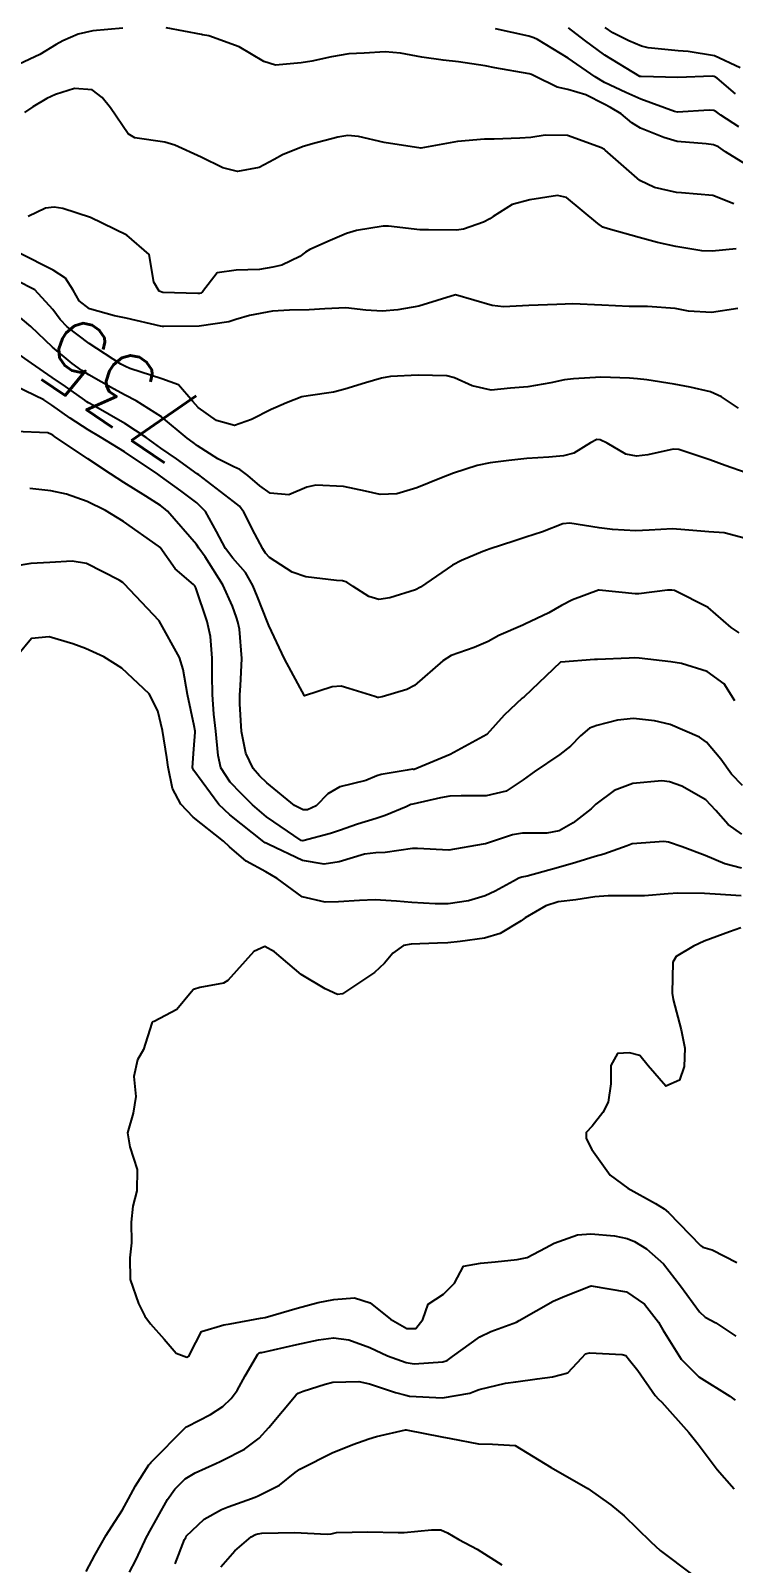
# Model space of a CAD drawing. Header units: metres. Extents: x 298520 to 308411, y 7433745 to 7450750.
# Drawn here: x 303362.1 to 303400.5, y 7440379.2 to 7440462.9 of the extents above; entities that cross this region are included whole.
import ezdxf
from ezdxf.enums import TextEntityAlignment as Align

# ---------------------------------------------------------------- set-up
doc = ezdxf.new("R2010")
doc.units = ezdxf.units.M
doc.header["$LTSCALE"] = 10
for name, color, linetype in [('Cotas', 45, 'Continuous'), ('Curvas de Nivel 1m', 11, 'Continuous'), ('Curvas de Nivel 5m', 15, 'Continuous')]:
    doc.layers.add(name, color=color, linetype=linetype)
doc.styles.add('Style-STANDARD', font='STANDARD.shx')

msp = doc.modelspace()

# ---------------------------------------------------------------- linework, layer by layer
at = {"layer": 'Curvas de Nivel 1m', "flags": 128}
for points, elevation in [([(303400.789, 7440457.652), (303399.818, 7440458.304), (303399.59, 7440458.463), (303399.435, 7440458.545), (303399.174, 7440458.575), (303397.434, 7440458.465), (303397.272, 7440458.494), (303395.441, 7440459.176), (303394.616, 7440459.534), (303393.45, 7440460.089), (303392.946, 7440460.385), (303391.468, 7440461.409), (303389.793, 7440462.425), (303389.584, 7440462.528), (303389.484, 7440462.561), (303389.309, 7440462.608), (303387.489, 7440463.011)], 741), ([(303400.616, 7440459.463), (303399.611, 7440460.308), (303399.454, 7440460.408), (303399.337, 7440460.428), (303397.453, 7440460.348), (303395.454, 7440460.4), (303395.389, 7440460.416), (303393.471, 7440461.571), (303392.365, 7440462.391), (303391.49, 7440463.074)], 742), ([(303400.872, 7440460.878), (303399.471, 7440461.543), (303398.019, 7440461.781), (303397.475, 7440461.802), (303395.842, 7440461.982), (303395.479, 7440462.065), (303394.772, 7440462.361), (303393.909, 7440462.796), (303393.49, 7440463.085)], 743), ([(303400.524, 7440453.442), (303399.379, 7440453.903), (303397.657, 7440454.051), (303397.38, 7440454.072), (303396.178, 7440454.342), (303395.389, 7440454.726), (303393.489, 7440456.379), (303393.447, 7440456.414), (303393.413, 7440456.438), (303393.281, 7440456.514), (303391.421, 7440457.184), (303390.208, 7440457.206), (303389.419, 7440457.082), (303388.824, 7440457.031), (303387.418, 7440456.99), (303386.899, 7440456.975), (303385.417, 7440456.86), (303383.413, 7440456.5), (303381.416, 7440456.805), (303380.002, 7440457.124), (303379.419, 7440457.185), (303378.876, 7440457.097), (303377.414, 7440456.707), (303377.306, 7440456.679), (303376.979, 7440456.574), (303375.86, 7440456.131), (303375.402, 7440455.875), (303374.57, 7440455.428), (303373.392, 7440455.209), (303372.598, 7440455.425), (303371.403, 7440455.997), (303369.967, 7440456.654), (303369.415, 7440456.827), (303367.782, 7440457.05), (303367.419, 7440457.271), (303366.445, 7440458.7), (303366, 7440459.266), (303365.443, 7440459.675), (303364.475, 7440459.757), (303363.44, 7440459.432), (303362.973, 7440459.209), (303362.214, 7440458.752), (303361.752, 7440458.435)], 739), ([(303400.647, 7440450.987), (303399.341, 7440450.867), (303398.766, 7440450.891), (303397.345, 7440451.114), (303396.356, 7440451.331), (303395.352, 7440451.619), (303393.648, 7440452.086), (303393.36, 7440452.179), (303393.081, 7440452.383), (303391.377, 7440453.793), (303390.882, 7440453.912), (303389.375, 7440453.66), (303388.399, 7440453.413), (303387.366, 7440452.765), (303387.185, 7440452.632), (303386.84, 7440452.455), (303385.752, 7440452.071), (303385.356, 7440452.015), (303383.828, 7440452.021), (303383.356, 7440452.038), (303381.65, 7440452.226), (303381.359, 7440452.229), (303379.897, 7440452), (303379.352, 7440451.828), (303378.455, 7440451.45), (303377.339, 7440450.956), (303377.107, 7440450.802), (303376.802, 7440450.575), (303375.814, 7440450.099), (303375.327, 7440449.982), (303374.588, 7440449.864), (303373.325, 7440449.829), (303372.274, 7440449.679), (303371.483, 7440448.638), (303371.384, 7440448.568), (303371.312, 7440448.55), (303371.221, 7440448.55), (303369.312, 7440448.607), (303369.108, 7440448.672), (303368.816, 7440449.177), (303368.557, 7440450.678), (303367.349, 7440451.746), (303365.363, 7440452.71), (303363.837, 7440453.202), (303363.368, 7440453.275), (303362.896, 7440453.217), (303361.957, 7440452.754)], 738), ([(303400.741, 7440447.722), (303399.305, 7440447.505), (303398.039, 7440447.59), (303397.307, 7440447.724), (303395.807, 7440447.846), (303395.308, 7440447.84), (303394.793, 7440447.843), (303393.308, 7440447.921), (303391.72, 7440447.985), (303391.309, 7440447.97), (303390.845, 7440447.944), (303389.307, 7440447.887), (303387.926, 7440447.825), (303387.307, 7440447.886), (303385.313, 7440448.47), (303383.306, 7440447.857), (303382.16, 7440447.656), (303381.304, 7440447.585), (303380.413, 7440447.642), (303379.305, 7440447.774), (303378.161, 7440447.705), (303377.304, 7440447.651), (303376.24, 7440447.644), (303375.303, 7440447.578), (303374.044, 7440447.353), (303373.298, 7440447.123), (303372.916, 7440447.005), (303371.294, 7440446.761), (303369.364, 7440446.74), (303369.294, 7440446.749), (303369.192, 7440446.773), (303367.298, 7440447.205), (303366.673, 7440447.323), (303365.303, 7440447.712), (303364.736, 7440448.147), (303364.405, 7440448.724), (303363.984, 7440449.394), (303363.324, 7440449.829), (303361.485, 7440450.758)], 737), ([(303400.775, 7440442.287), (303399.844, 7440442.897), (303399.252, 7440443.169), (303398.135, 7440443.44), (303397.256, 7440443.59), (303395.768, 7440443.835), (303395.258, 7440443.885), (303394.817, 7440443.915), (303393.259, 7440443.975), (303391.759, 7440443.894), (303391.257, 7440443.84), (303390.52, 7440443.676), (303389.253, 7440443.442), (303388.32, 7440443.371), (303387.251, 7440443.262), (303386.213, 7440443.501), (303385.258, 7440443.946), (303384.833, 7440444.051), (303383.259, 7440444.09), (303381.757, 7440444.016), (303381.257, 7440443.921), (303380.396, 7440443.674), (303379.251, 7440443.331), (303378.647, 7440443.158), (303377.247, 7440442.957), (303376.914, 7440442.906), (303376.067, 7440442.582), (303375.496, 7440442.33), (303375.237, 7440442.206), (303374.165, 7440441.67), (303373.224, 7440441.344), (303372.247, 7440441.61), (303371.238, 7440442.321), (303370.953, 7440442.644), (303370.161, 7440443.565), (303369.255, 7440443.896), (303367.504, 7440444.444), (303367.262, 7440444.554), (303367.014, 7440444.692), (303365.28, 7440445.826), (303364.077, 7440446.728), (303363.693, 7440447.131), (303363.302, 7440447.675), (303362.314, 7440448.75), (303361.318, 7440449.264)], 736), ([(303401.156, 7440435.166), (303399.984, 7440435.474), (303399.161, 7440435.534), (303397.843, 7440435.643), (303397.163, 7440435.683), (303395.894, 7440435.617), (303395.161, 7440435.584), (303393.881, 7440435.654), (303393.163, 7440435.751), (303391.556, 7440436.007), (303391.166, 7440435.967), (303390.054, 7440435.522), (303389.155, 7440435.238), (303388.553, 7440435.035), (303387.145, 7440434.572), (303387.048, 7440434.548), (303386.801, 7440434.453), (303385.641, 7440433.962), (303385.135, 7440433.697), (303383.403, 7440432.496), (303383.121, 7440432.354), (303381.719, 7440431.912), (303381.116, 7440431.827), (303380.577, 7440431.988), (303379.722, 7440432.541), (303379.362, 7440432.783), (303379.126, 7440432.857), (303378.802, 7440432.877), (303377.128, 7440433.065), (303376.382, 7440433.326), (303375.138, 7440434.119), (303374.916, 7440434.369), (303374.771, 7440434.596), (303374.346, 7440435.411), (303373.74, 7440436.611), (303373.492, 7440436.931), (303373.179, 7440437.192), (303371.28, 7440438.639), (303371.194, 7440438.705), (303370.052, 7440439.508), (303369.207, 7440440.107), (303368.398, 7440440.678), (303367.23, 7440441.439), (303365.522, 7440442.425), (303365.242, 7440442.58), (303365.162, 7440442.631), (303365.049, 7440442.713), (303363.989, 7440443.468), (303363.255, 7440443.963), (303362.137, 7440444.751), (303361.272, 7440445.343)], 734), ([(303400.812, 7440430.006), (303400.373, 7440430.291), (303399.109, 7440431.398), (303397.282, 7440432.328), (303397.123, 7440432.347), (303396.902, 7440432.333), (303395.333, 7440432.144), (303395.12, 7440432.148), (303393.16, 7440432.342), (303393.122, 7440432.34), (303391.7, 7440431.808), (303391.109, 7440431.496), (303390.406, 7440431.108), (303389.094, 7440430.479), (303389.062, 7440430.462), (303388.991, 7440430.431), (303387.675, 7440429.856), (303387.084, 7440429.541), (303386.331, 7440429.207), (303385.076, 7440428.763), (303384.615, 7440428.477), (303383.059, 7440427.138), (303382.649, 7440426.912), (303381.293, 7440426.518), (303381.098, 7440426.473), (303381.052, 7440426.481), (303380.891, 7440426.522), (303379.485, 7440426.971), (303379.058, 7440427.095), (303378.557, 7440427.056), (303377.053, 7440426.57), (303375.967, 7440428.581), (303375.1, 7440430.404), (303375.029, 7440430.591), (303374.49, 7440431.972), (303374.234, 7440432.603), (303373.822, 7440433.302), (303373.138, 7440434.093), (303372.735, 7440434.624), (303372.236, 7440435.55), (303371.643, 7440436.635), (303371.178, 7440437.109), (303370.294, 7440437.764), (303369.192, 7440438.568), (303369.043, 7440438.671), (303367.211, 7440439.893), (303365.898, 7440440.703), (303365.227, 7440441.1), (303364.245, 7440441.736), (303363.24, 7440442.453), (303362.806, 7440442.744), (303361.25, 7440443.494)], 733), ([(303400.572, 7440426.287), (303399.985, 7440427.219), (303399.069, 7440427.9), (303397.662, 7440428.324), (303397.074, 7440428.417), (303395.343, 7440428.623), (303395.076, 7440428.639), (303394.805, 7440428.633), (303393.075, 7440428.556), (303392.91, 7440428.547), (303391.073, 7440428.413), (303391.043, 7440428.4), (303389.054, 7440426.518), (303389.006, 7440426.477), (303388.948, 7440426.431), (303387.972, 7440425.508), (303387.023, 7440424.45), (303385.012, 7440423.357), (303383.051, 7440422.547), (303383.003, 7440422.545), (303382.953, 7440422.551), (303382.664, 7440422.503), (303381.248, 7440422.27), (303381, 7440422.187), (303380.404, 7440421.936), (303378.993, 7440421.602), (303378.332, 7440421.214), (303377.686, 7440420.563), (303377.217, 7440420.33), (303376.979, 7440420.332), (303376.5, 7440420.575), (303374.995, 7440421.81), (303374.6, 7440422.197), (303374.251, 7440422.601), (303373.839, 7440423.436), (303373.616, 7440424.611), (303373.521, 7440426.137), (303373.516, 7440426.613), (303373.552, 7440427.107), (303373.632, 7440428.612), (303373.496, 7440430.215), (303373.409, 7440430.615), (303373.338, 7440430.85), (303373.111, 7440431.459), (303372.582, 7440432.625), (303371.616, 7440434.157), (303371.287, 7440434.639), (303371.146, 7440434.833), (303369.558, 7440436.664), (303369.351, 7440436.843), (303369.176, 7440436.966), (303368.384, 7440437.475), (303367.188, 7440438.22), (303366.445, 7440438.697), (303365.205, 7440439.512), (303363.388, 7440440.738), (303363.29, 7440440.805), (303363.224, 7440440.849), (303363.024, 7440440.943), (303361.225, 7440441.001)], 732), ([(303400.994, 7440421.671), (303400.393, 7440422.289), (303399.816, 7440423.103), (303399.02, 7440424.026), (303398.636, 7440424.314), (303397.033, 7440424.995), (303396.18, 7440425.199), (303395.037, 7440425.324), (303394.168, 7440425.237), (303393.031, 7440424.946), (303392.623, 7440424.79), (303392.142, 7440424.389), (303391.589, 7440423.822), (303391.013, 7440423.359), (303389.599, 7440422.421), (303388.998, 7440421.973), (303388.071, 7440421.361), (303386.989, 7440421.093), (303385.622, 7440421.103), (303384.989, 7440421.08), (303384.482, 7440420.991), (303382.984, 7440420.655), (303382.865, 7440420.62), (303382.604, 7440420.504), (303381.466, 7440420.024), (303380.973, 7440419.871), (303379.948, 7440419.556), (303378.963, 7440419.207), (303378.467, 7440419.048), (303376.954, 7440418.636), (303376.873, 7440418.652), (303374.973, 7440419.955), (303374.209, 7440420.602), (303373.6, 7440421.221), (303372.995, 7440421.847), (303372.48, 7440422.625), (303372.328, 7440423.309), (303372.204, 7440424.628), (303372.1, 7440425.566), (303372.032, 7440426.63), (303372.005, 7440427.689), (303372.002, 7440428.631), (303371.917, 7440429.805), (303371.739, 7440430.634), (303371.121, 7440432.469), (303371.063, 7440432.582), (303370.992, 7440432.642), (303369.983, 7440433.509), (303369.159, 7440434.67), (303369.143, 7440434.69), (303369.065, 7440434.75), (303367.164, 7440436.086), (303366.175, 7440436.7), (303365.178, 7440437.185), (303364.045, 7440437.59), (303363.183, 7440437.775), (303362.039, 7440437.897)], 731), ([(303400.942, 7440417.157), (303400.027, 7440417.377), (303398.948, 7440417.834), (303397.69, 7440418.323), (303396.956, 7440418.561), (303396.685, 7440418.606), (303394.955, 7440418.479), (303394.867, 7440418.449), (303394.692, 7440418.363), (303393.406, 7440417.918), (303392.947, 7440417.785), (303391.877, 7440417.457), (303390.941, 7440417.185), (303389.23, 7440416.72), (303388.935, 7440416.657), (303388.764, 7440416.602), (303388.471, 7440416.435), (303387.483, 7440415.885), (303386.921, 7440415.629), (303386.019, 7440415.36), (303384.914, 7440415.203), (303384.202, 7440415.199), (303382.915, 7440415.278), (303382.084, 7440415.34), (303380.916, 7440415.411), (303380.063, 7440415.386), (303378.914, 7440415.309), (303378.175, 7440415.296), (303376.918, 7440415.591), (303375.564, 7440416.584), (303374.936, 7440416.943), (303373.864, 7440417.528), (303372.95, 7440418.32), (303372.619, 7440418.623), (303370.972, 7440419.941), (303370.293, 7440420.65), (303369.842, 7440421.507), (303369.598, 7440422.661), (303369.537, 7440423.191), (303369.301, 7440424.666), (303369.039, 7440425.744), (303368.557, 7440426.675), (303367.067, 7440428.075), (303366.086, 7440428.7), (303365.08, 7440429.156), (303364.392, 7440429.412), (303363.089, 7440429.791), (303362.132, 7440429.705), (303361.343, 7440428.757)], 729), ([(303400.923, 7440415.636), (303399.502, 7440415.723), (303398.925, 7440415.759), (303397.461, 7440415.788), (303396.924, 7440415.742), (303395.641, 7440415.631), (303394.922, 7440415.64), (303393.654, 7440415.64), (303392.921, 7440415.577), (303391.885, 7440415.424), (303390.916, 7440415.302), (303390.241, 7440415.082), (303389.119, 7440414.427), (303388.901, 7440414.278), (303387.751, 7440413.584), (303386.892, 7440413.33), (303385.563, 7440413.143), (303384.889, 7440413.074), (303384.332, 7440413.042), (303382.888, 7440413), (303382.471, 7440412.921), (303381.89, 7440412.51), (303381.43, 7440411.962), (303380.872, 7440411.448), (303379.515, 7440410.54), (303379.128, 7440410.276), (303378.858, 7440410.238), (303378.183, 7440410.557), (303376.871, 7440411.344), (303375.405, 7440412.585), (303374.886, 7440412.875), (303374.278, 7440412.599), (303372.867, 7440411.014), (303372.632, 7440410.856), (303371.341, 7440410.635), (303370.982, 7440410.518), (303370.859, 7440410.379), (303370.075, 7440409.421), (303368.834, 7440408.77), (303368.761, 7440408.744), (303368.701, 7440408.671), (303368.251, 7440407.243), (303367.923, 7440406.679), (303367.717, 7440405.763), (303367.84, 7440404.679), (303367.689, 7440403.766), (303367.38, 7440402.684), (303367.514, 7440401.924), (303367.907, 7440400.678), (303367.89, 7440399.513), (303367.668, 7440398.68), (303367.578, 7440397.808), (303367.591, 7440396.681), (303367.509, 7440395.854), (303367.529, 7440394.681), (303367.974, 7440393.353), (303368.319, 7440392.673), (303368.639, 7440392.253), (303369.377, 7440391.405), (303370.042, 7440390.649), (303370.62, 7440390.423), (303370.751, 7440390.509), (303370.807, 7440390.638), (303371.432, 7440391.835), (303372.639, 7440392.197), (303372.996, 7440392.259), (303374.642, 7440392.554), (303374.902, 7440392.596), (303376.648, 7440393.1), (303377.792, 7440393.418), (303378.653, 7440393.579), (303379.789, 7440393.667), (303380.652, 7440393.398), (303381.748, 7440392.509), (303382.638, 7440391.993), (303383.135, 7440391.998), (303383.517, 7440392.491), (303383.807, 7440393.333), (303384.657, 7440393.88), (303385.246, 7440394.471), (303385.737, 7440395.404), (303386.68, 7440395.573), (303387.48, 7440395.643), (303388.683, 7440395.766), (303389.226, 7440395.881), (303390.222, 7440396.407), (303390.696, 7440396.667), (303391.974, 7440397.113), (303392.701, 7440397.173), (303394.003, 7440397.064), (303394.699, 7440396.922), (303395.097, 7440396.754), (303395.755, 7440396.344), (303396.681, 7440395.522), (303397.608, 7440394.321), (303398.649, 7440392.903), (303398.961, 7440392.62), (303399.531, 7440392.301), (303400.636, 7440391.585)], 728), ([(303400.899, 7440413.887), (303400.283, 7440413.675), (303398.891, 7440413.152), (303398.319, 7440412.886), (303397.377, 7440412.325), (303397.186, 7440412.021), (303397.151, 7440410.327), (303397.205, 7440409.979), (303397.65, 7440408.322), (303397.834, 7440407.308), (303397.813, 7440406.32), (303397.552, 7440405.572), (303396.797, 7440405.239), (303395.845, 7440406.345), (303395.381, 7440406.914), (303394.82, 7440407.064), (303394.167, 7440407.019), (303393.793, 7440406.37), (303393.801, 7440405.366), (303393.652, 7440404.371), (303393.359, 7440403.792), (303392.77, 7440403.055), (303392.447, 7440402.703), (303392.448, 7440402.383), (303392.757, 7440401.78), (303393.768, 7440400.37), (303394.732, 7440399.662), (303396.235, 7440398.823), (303396.716, 7440398.529), (303396.956, 7440398.328), (303398.695, 7440396.524), (303398.827, 7440396.441), (303399.334, 7440396.3), (303400.683, 7440395.597)], 727), ([(303365.125, 7440378.71), (303365.586, 7440379.604), (303366.205, 7440380.694), (303366.508, 7440381.155), (303367.109, 7440382.092), (303367.428, 7440382.681), (303367.815, 7440383.395), (303368.551, 7440384.538), (303368.61, 7440384.611), (303368.655, 7440384.668), (303370.573, 7440386.606), (303370.592, 7440386.62), (303370.632, 7440386.639), (303371.912, 7440387.295), (303372.584, 7440387.738), (303373.043, 7440388.161), (303373.367, 7440388.612), (303373.802, 7440389.411), (303374.503, 7440390.601), (303374.567, 7440390.657), (303374.624, 7440390.677), (303374.716, 7440390.691), (303376.628, 7440391.115), (303377.818, 7440391.371), (303378.632, 7440391.476), (303379.477, 7440391.383), (303380.627, 7440390.949), (303381.596, 7440390.51), (303382.617, 7440390.132), (303383.048, 7440390.064), (303384.618, 7440390.172), (303384.843, 7440390.253), (303385.142, 7440390.472), (303386.634, 7440391.547), (303387.247, 7440391.834), (303388.642, 7440392.348), (303388.793, 7440392.428), (303390.654, 7440393.481), (303391.289, 7440393.761), (303392.662, 7440394.306), (303392.721, 7440394.321), (303394.659, 7440393.997), (303395.636, 7440393.328), (303396.395, 7440392.334), (303396.491, 7440392.182), (303396.639, 7440391.919), (303397.642, 7440390.32), (303398.609, 7440389.36), (303400.3, 7440388.293), (303400.591, 7440388.088)], 729), ([(303369.988, 7440379.14), (303370.5, 7440380.457), (303370.559, 7440380.582), (303370.593, 7440380.639), (303371.567, 7440381.575), (303372.518, 7440382.105), (303372.886, 7440382.249), (303373.905, 7440382.606), (303374.351, 7440382.776), (303374.527, 7440382.848), (303375.681, 7440383.437), (303376.546, 7440384.132), (303376.801, 7440384.316), (303377.301, 7440384.563), (303378.126, 7440384.985), (303378.559, 7440385.202), (303379.689, 7440385.658), (303380.565, 7440385.974), (303380.987, 7440386.095), (303382.572, 7440386.459), (303382.619, 7440386.452), (303384.567, 7440386.073), (303385.06, 7440385.978), (303386.562, 7440385.701), (303387.33, 7440385.674), (303388.561, 7440385.609), (303390.543, 7440384.4), (303392.532, 7440383.249), (303393.802, 7440382.367), (303394.517, 7440381.75), (303395.231, 7440381.07), (303395.989, 7440380.338), (303396.496, 7440379.867), (303398.257, 7440378.531)], 731), ([(303372.478, 7440378.969), (303373.251, 7440379.853), (303374.145, 7440380.604), (303374.375, 7440380.731), (303374.505, 7440380.779), (303374.728, 7440380.82), (303376.506, 7440380.852), (303378.296, 7440380.761), (303378.505, 7440380.779), (303378.8, 7440380.839), (303380.507, 7440380.888), (303382.17, 7440380.84), (303382.506, 7440380.848), (303383.993, 7440381), (303384.508, 7440381.001), (303384.863, 7440380.832), (303385.482, 7440380.465), (303386.495, 7440379.93), (303387.833, 7440379.086)], 732)]:
    msp.add_lwpolyline(points, dxfattribs=dict(at, elevation=elevation))
at = {"layer": 'Curvas de Nivel 5m', "flags": 128}
for points, elevation in [([(303367.126, 7440463.054), (303365.485, 7440462.903), (303364.685, 7440462.722), (303363.847, 7440462.364), (303363.474, 7440462.151), (303362.595, 7440461.619), (303361.458, 7440461.075)], 740), ([(303401.401, 7440455.467), (303400.066, 7440456.3), (303399.674, 7440456.564), (303399.417, 7440456.678), (303399.006, 7440456.725), (303397.418, 7440456.863), (303396.686, 7440457.071), (303395.425, 7440457.588), (303394.947, 7440457.876), (303394.359, 7440458.366), (303393.78, 7440458.719), (303393.438, 7440458.893), (303392.431, 7440459.402), (303391.446, 7440459.701), (303390.857, 7440459.819), (303389.635, 7440460.427), (303389.454, 7440460.515), (303389.333, 7440460.553), (303387.459, 7440460.878), (303386.927, 7440460.989), (303385.464, 7440461.214), (303384.642, 7440461.306), (303383.467, 7440461.463), (303382.308, 7440461.674), (303381.471, 7440461.75), (303380.319, 7440461.688), (303379.469, 7440461.645), (303378.535, 7440461.491), (303377.463, 7440461.244), (303376.875, 7440461.162), (303375.46, 7440461.032), (303374.831, 7440461.231), (303373.474, 7440462.034), (303371.819, 7440462.637), (303371.483, 7440462.691), (303371.428, 7440462.696), (303369.487, 7440463.063)], 740), ([(303401.198, 7440438.755), (303400.048, 7440439.144), (303399.204, 7440439.46), (303397.509, 7440440.028), (303397.21, 7440440.051), (303395.82, 7440439.731), (303395.206, 7440439.661), (303394.612, 7440439.764), (303393.589, 7440440.374), (303393.216, 7440440.553), (303393.03, 7440440.568), (303392.681, 7440440.385), (303391.77, 7440439.832), (303391.206, 7440439.683), (303390.409, 7440439.616), (303389.204, 7440439.526), (303388.216, 7440439.427), (303387.201, 7440439.303), (303386.499, 7440439.158), (303385.195, 7440438.724), (303384.549, 7440438.48), (303383.187, 7440437.925), (303382.095, 7440437.599), (303381.183, 7440437.573), (303380.394, 7440437.741), (303379.187, 7440437.999), (303377.672, 7440438.081), (303377.187, 7440437.96), (303376.205, 7440437.558), (303375.183, 7440437.646), (303374.62, 7440438.032), (303373.96, 7440438.608), (303373.514, 7440438.933), (303373.197, 7440439.073), (303372.309, 7440439.522), (303371.209, 7440440.232), (303370.967, 7440440.4), (303370.647, 7440440.648), (303369.23, 7440441.804), (303367.861, 7440442.684), (303367.246, 7440443), (303366.609, 7440443.337), (303365.257, 7440444.111), (303364.89, 7440444.346), (303364.364, 7440444.723), (303363.276, 7440445.614), (303362.093, 7440446.752), (303361.299, 7440447.415)], 735), ([(303400.96, 7440419.006), (303400.204, 7440419.53), (303399.539, 7440420.302), (303398.982, 7440420.883), (303397.68, 7440421.636), (303396.998, 7440421.873), (303396.586, 7440421.924), (303394.997, 7440421.773), (303393.978, 7440421.386), (303392.986, 7440420.642), (303392.852, 7440420.514), (303392.716, 7440420.383), (303391.736, 7440419.628), (303390.965, 7440419.195), (303390.308, 7440419.065), (303388.962, 7440419.06), (303388.423, 7440418.974), (303386.953, 7440418.484), (303386.926, 7440418.477), (303386.821, 7440418.452), (303384.949, 7440418.131), (303383.226, 7440418.221), (303382.95, 7440418.22), (303381.464, 7440417.999), (303380.948, 7440417.99), (303380.339, 7440417.921), (303378.942, 7440417.504), (303378.136, 7440417.363), (303376.943, 7440417.576), (303375.106, 7440418.434), (303374.952, 7440418.508), (303374.901, 7440418.539), (303374.83, 7440418.592), (303372.974, 7440420.057), (303372.374, 7440420.626), (303371.001, 7440422.485), (303370.949, 7440422.588), (303370.94, 7440422.641), (303371.013, 7440423.657), (303371.083, 7440424.579), (303371.076, 7440424.639), (303371.027, 7440424.922), (303370.661, 7440426.646), (303370.428, 7440428.011), (303370.217, 7440428.653), (303369.103, 7440430.67), (303367.206, 7440432.689), (303367.124, 7440432.764), (303366.93, 7440432.887), (303365.134, 7440433.806), (303364.346, 7440433.933), (303363.134, 7440433.858), (303362.087, 7440433.796), (303361.132, 7440433.625)], 730), ([(303367.492, 7440378.68), (303367.831, 7440379.329), (303368.459, 7440380.67), (303368.476, 7440380.697), (303368.504, 7440380.755), (303369.571, 7440382.654), (303369.963, 7440383.217), (303370.54, 7440383.778), (303371.077, 7440384.103), (303372.206, 7440384.623), (303372.441, 7440384.734), (303372.555, 7440384.782), (303373.773, 7440385.396), (303374.567, 7440386.01), (303375.097, 7440386.592), (303376.591, 7440388.379), (303376.699, 7440388.462), (303376.984, 7440388.566), (303378.191, 7440388.962), (303378.601, 7440389.06), (303380.024, 7440389.106), (303380.6, 7440388.976), (303382.034, 7440388.506), (303382.591, 7440388.347), (303382.787, 7440388.302), (303384.59, 7440388.201), (303386.092, 7440388.458), (303386.448, 7440388.6), (303386.596, 7440388.659), (303388.036, 7440389.001), (303388.603, 7440389.086), (303389.766, 7440389.252), (303390.607, 7440389.352), (303391.438, 7440389.564), (303392.22, 7440390.384), (303392.405, 7440390.603), (303392.626, 7440390.674), (303394.408, 7440390.58), (303394.625, 7440390.525), (303394.698, 7440390.434), (303394.749, 7440390.358), (303395.267, 7440389.696), (303396.226, 7440388.336), (303396.401, 7440388.142), (303396.589, 7440387.965), (303398.063, 7440386.315), (303398.563, 7440385.676), (303399.61, 7440384.299), (303400.532, 7440383.241)], 730)]:
    msp.add_lwpolyline(points, dxfattribs=dict(at, elevation=elevation))

# ---------------------------------------------------------------- texts
at = {"layer": 'Cotas', "style": 'Style-STANDARD'}
msp.add_text('735', height=4, rotation=145.83925, dxfattribs=at).set_placement((303367.041, 7440443.321, 735), align=Align.MIDDLE_CENTER)

doc.saveas('drawing.dxf')
